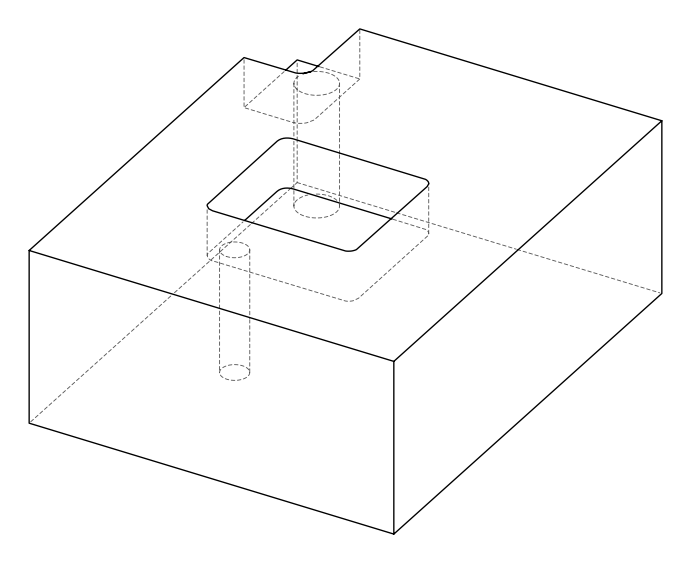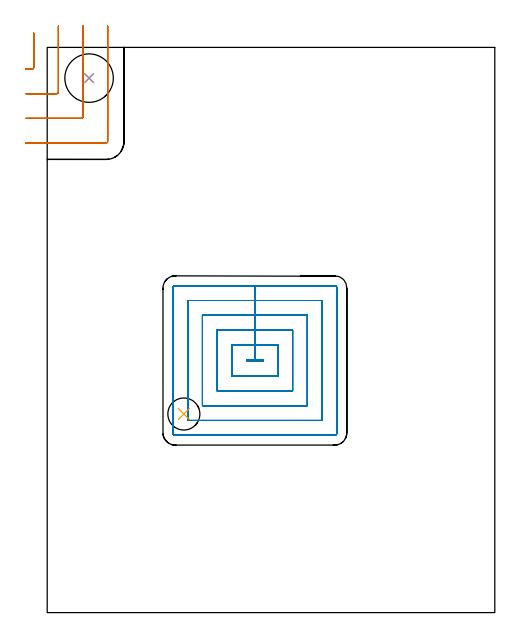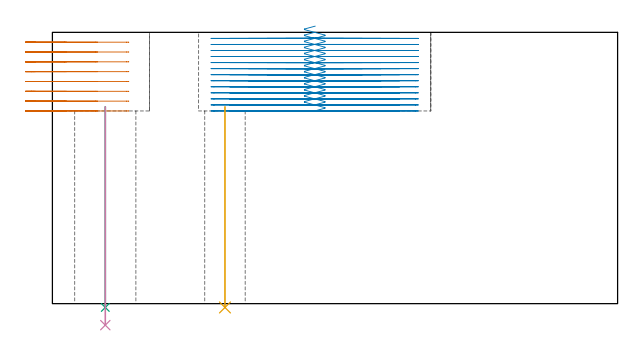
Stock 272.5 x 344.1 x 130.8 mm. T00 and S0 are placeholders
(PLAN: 5 operations, 4 tool changes, 40.6 min)
(1 MILL_CORNER_NOTCH_RECTANGULAR | CORNER_NOTCH_RECTANGULAR | UGT0201_094 | Follow Part, ap 5, ae 75% | 5.53 min | 119993 mm3)
(2 MILL_RECTANGULAR_POCKET | POCKET_RECTANGULAR_STRAIGHT | NXT0201_011 | Follow Part, ap 3, ae 75% | 33.86 min | 435123 mm3)
(3 INDEXABLE_INSERT_DRILL_THROUGH_HOLE_FROM_SOLID | STEP1HOLE | NXT0302_009 | 0.4 min | 26280 mm3)
(4 DRILL_TO_ENLARGE_THROUGH_HOLE | STEP1HOLE | UGT0301_394 | 0.43 min | 37172 mm3)
(5 INDEXABLE_INSERT_DRILL_THROUGH_HOLE_FROM_SOLID_1 | STEP1HOLE_1 | NXT0302_010 | 0.4 min | 27714 mm3)
(TOOL UGT0201_094 | End mill 20 mm | D20 FL38 Z4)
(TOOL NXT0201_011 | ENDMILL 12mm [2P460-1200-NA 1630] | D12 FL38 Z6)
(TOOL NXT0302_009 | Index. Insert Drill 19mm [880-D1900L25-05] | D19 PA176 FL95 Z2)
(TOOL UGT0301_394 | Twist Drill 29.5 mm | D29.5 PA118 FL165 Z2)
(TOOL NXT0302_010 | Index. Insert Drill 19.5mm [880-D1950L25-05] | D19.5 PA176 FL98 Z2)
(OP 1 MILL_CORNER_NOTCH_RECTANGULAR)
G17 G21 G94 G90
T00 M6
G54
G17 G0 G90 X-13. Y330.9 S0 M3
G43 Z140.8 H0
Z126.062
G94 G1 X-10. F250.
X-9.195 F500.
G3 X-8.2 Y331.895 R1.
G1 Y349.824
Y352.824 F250.
G0 Z140.8
X-13. Y315.9
Z126.062
G1 X-10.
X5.805 F500.
G3 X6.8 Y316.895 R1.
G1 Y354.1
Y357.1 F250.
G0 Z140.8
X-13. Y300.9
Z126.062
G1 X-10.
X20.804 F500.
G3 X21.8 Y301.896 R1.
G1 Y354.1
Y357.1 F250.
G0 Z140.8
X-13. Y285.9
Z126.062
G1 X-10.
X35.804 F500.
G3 X36.8 Y286.896 R1.
G1 Y354.1
Y357.1 F250.
G0 Z140.8
X-13. Y330.9
Z121.325
G1 X-10.
X-9.195 F500.
G3 X-8.2 Y331.895 R1.
G1 Y349.824
Y352.824 F250.
G0 Z140.8
X-13. Y315.9
Z121.325
G1 X-10.
X5.805 F500.
G3 X6.8 Y316.895 R1.
G1 Y354.1
Y357.1 F250.
G0 Z140.8
X-13. Y300.9
Z121.325
G1 X-10.
X20.804 F500.
G3 X21.8 Y301.896 R1.
G1 Y354.1
Y357.1 F250.
G0 Z140.8
X-13. Y285.9
Z121.325
G1 X-10.
X35.804 F500.
G3 X36.8 Y286.896 R1.
G1 Y354.1
Y357.1 F250.
G0 Z140.8
X-13. Y330.9
Z116.587
G1 X-10.
X-9.195 F500.
G3 X-8.2 Y331.895 R1.
G1 Y349.824
Y352.824 F250.
G0 Z140.8
X-13. Y315.9
Z116.587
G1 X-10.
X5.805 F500.
G3 X6.8 Y316.895 R1.
G1 Y354.1
Y357.1 F250.
G0 Z140.8
X-13. Y300.9
Z116.587
G1 X-10.
X20.804 F500.
G3 X21.8 Y301.896 R1.
G1 Y354.1
Y357.1 F250.
G0 Z140.8
X-13. Y285.9
Z116.587
G1 X-10.
X35.804 F500.
G3 X36.8 Y286.896 R1.
G1 Y354.1
Y357.1 F250.
G0 Z140.8
X-13. Y330.9
Z111.85
G1 X-10.
X-9.195 F500.
G3 X-8.2 Y331.895 R1.
G1 Y349.824
Y352.824 F250.
G0 Z140.8
X-13. Y315.9
Z111.85
G1 X-10.
X5.805 F500.
G3 X6.8 Y316.895 R1.
G1 Y354.1
Y357.1 F250.
G0 Z140.8
X-13. Y300.9
Z111.85
G1 X-10.
X20.804 F500.
G3 X21.8 Y301.896 R1.
G1 Y354.1
Y357.1 F250.
G0 Z140.8
X-13. Y285.9
Z111.85
G1 X-10.
X35.804 F500.
G3 X36.8 Y286.896 R1.
G1 Y354.1
Y357.1 F250.
G0 Z140.8
X-13. Y330.9
Z107.112
G1 X-10.
X-9.195 F500.
G3 X-8.2 Y331.895 R1.
G1 Y349.824
Y352.824 F250.
G0 Z140.8
X-13. Y315.9
Z107.112
G1 X-10.
X5.805 F500.
G3 X6.8 Y316.895 R1.
G1 Y354.1
Y357.1 F250.
G0 Z140.8
X-13. Y300.9
Z107.112
G1 X-10.
X20.804 F500.
G3 X21.8 Y301.896 R1.
G1 Y354.1
Y357.1 F250.
G0 Z140.8
X-13. Y285.9
Z107.112
G1 X-10.
X35.804 F500.
G3 X36.8 Y286.896 R1.
G1 Y354.1
Y357.1 F250.
G0 Z140.8
X-13. Y330.9
Z102.375
G1 X-10.
X-9.195 F500.
G3 X-8.2 Y331.895 R1.
G1 Y349.824
Y352.824 F250.
G0 Z140.8
X-13. Y315.9
Z102.375
G1 X-10.
X5.805 F500.
G3 X6.8 Y316.895 R1.
G1 Y354.1
Y357.1 F250.
G0 Z140.8
X-13. Y300.9
Z102.375
G1 X-10.
X20.804 F500.
G3 X21.8 Y301.896 R1.
G1 Y354.1
Y357.1 F250.
G0 Z140.8
X-13. Y285.9
Z102.375
G1 X-10.
X35.804 F500.
G3 X36.8 Y286.896 R1.
G1 Y354.1
Y357.1 F250.
G0 Z140.8
X-13. Y330.9
Z97.637
G1 X-10.
X-9.195 F500.
G3 X-8.2 Y331.895 R1.
G1 Y349.824
Y352.824 F250.
G0 Z140.8
X-13. Y315.9
Z97.637
G1 X-10.
X5.805 F500.
G3 X6.8 Y316.895 R1.
G1 Y354.1
Y357.1 F250.
G0 Z140.8
X-13. Y300.9
Z97.637
G1 X-10.
X20.804 F500.
G3 X21.8 Y301.896 R1.
G1 Y354.1
Y357.1 F250.
G0 Z140.8
X-13. Y285.9
Z97.637
G1 X-10.
X35.804 F500.
G3 X36.8 Y286.896 R1.
G1 Y354.1
Y357.1 F250.
G0 Z140.8
X-13. Y330.9
Z92.9
G1 X-10.
X-9.195 F500.
G3 X-8.2 Y331.895 R1.
G1 Y349.824
Y352.824 F250.
G0 Z140.8
X-13. Y315.9
Z92.9
G1 X-10.
X5.805 F500.
G3 X6.8 Y316.895 R1.
G1 Y354.1
Y357.1 F250.
G0 Z140.8
X-13. Y300.9
Z92.9
G1 X-10.
X20.804 F500.
G3 X21.8 Y301.896 R1.
G1 Y354.1
Y357.1 F250.
G0 Z140.8
X-13. Y285.9
Z92.9
G1 X-10.
X35.804 F500.
G3 X36.8 Y286.896 R1.
G1 Y354.1
Y357.1 F250.
G0 Z140.8
M5
M2
(OP 2 MILL_RECTANGULAR_POCKET)
G17 G21 G94 G90
T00 M6
G54
G17 G0 G90 X126.726 Y154. S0 M3
G43 Z140.8 H1
Z133.8
G94 G1 X121.5 Z132.399 F250.
Y153. Z132.132
X131.4 Z129.479
Y154. Z129.211
X126.45 Z127.885
X121.5 F500.
Y153.
X131.4
Y154.
X126.45
Y163.
X112.5
Y144.
X140.4
Y163.
X126.45
Y172.
X103.5
Y135.
X149.4
Y172.
X126.45
Y181.
X94.5
Y126.
X158.4
Y181.
X126.45
Y190.
X85.5
Y117.
X167.4
Y190.
X126.45
Y199.
X77.9
G3 X76.5 Y197.6 R1.4
G1 Y109.4
G3 X77.9 Y108. R1.4
G1 X175.
G3 X176.4 Y109.4 R1.4
G1 Y197.6
G3 X175. Y199. R1.4
G1 X126.45
X125.45
G0 X126.726 Y154. Z130.885
G1 X121.5 Z129.484 F250.
Y153. Z129.216
X131.4 Z126.563
Y154. Z126.295
X126.45 Z124.969
X121.5 F500.
Y153.
X131.4
Y154.
X126.45
Y163.
X112.5
Y144.
X140.4
Y163.
X126.45
Y172.
X103.5
Y135.
X149.4
Y172.
X126.45
Y181.
X94.5
Y126.
X158.4
Y181.
X126.45
Y190.
X85.5
Y117.
X167.4
Y190.
X126.45
Y199.
X77.9
G3 X76.5 Y197.6 R1.4
G1 Y109.4
G3 X77.9 Y108. R1.4
G1 X175.
G3 X176.4 Y109.4 R1.4
G1 Y197.6
G3 X175. Y199. R1.4
G1 X126.45
X125.45
G0 X126.726 Y154. Z127.969
G1 X121.5 Z126.569 F250.
Y153. Z126.301
X131.4 Z123.648
Y154. Z123.38
X126.45 Z122.054
X121.5 F500.
Y153.
X131.4
Y154.
X126.45
Y163.
X112.5
Y144.
X140.4
Y163.
X126.45
Y172.
X103.5
Y135.
X149.4
Y172.
X126.45
Y181.
X94.5
Y126.
X158.4
Y181.
X126.45
Y190.
X85.5
Y117.
X167.4
Y190.
X126.45
Y199.
X77.9
G3 X76.5 Y197.6 R1.4
G1 Y109.4
G3 X77.9 Y108. R1.4
G1 X175.
G3 X176.4 Y109.4 R1.4
G1 Y197.6
G3 X175. Y199. R1.4
G1 X126.45
X125.45
G0 X126.726 Y154. Z125.054
G1 X121.5 Z123.653 F250.
Y153. Z123.385
X131.4 Z120.733
Y154. Z120.465
X126.45 Z119.138
X121.5 F500.
Y153.
X131.4
Y154.
X126.45
Y163.
X112.5
Y144.
X140.4
Y163.
X126.45
Y172.
X103.5
Y135.
X149.4
Y172.
X126.45
Y181.
X94.5
Y126.
X158.4
Y181.
X126.45
Y190.
X85.5
Y117.
X167.4
Y190.
X126.45
Y199.
X77.9
G3 X76.5 Y197.6 R1.4
G1 Y109.4
G3 X77.9 Y108. R1.4
G1 X175.
G3 X176.4 Y109.4 R1.4
G1 Y197.6
G3 X175. Y199. R1.4
G1 X126.45
X125.45
G0 X126.726 Y154. Z122.138
G1 X121.5 Z120.738 F250.
Y153. Z120.47
X131.4 Z117.817
Y154. Z117.549
X126.45 Z116.223
X121.5 F500.
Y153.
X131.4
Y154.
X126.45
Y163.
X112.5
Y144.
X140.4
Y163.
X126.45
Y172.
X103.5
Y135.
X149.4
Y172.
X126.45
Y181.
X94.5
Y126.
X158.4
Y181.
X126.45
Y190.
X85.5
Y117.
X167.4
Y190.
X126.45
Y199.
X77.9
G3 X76.5 Y197.6 R1.4
G1 Y109.4
G3 X77.9 Y108. R1.4
G1 X175.
G3 X176.4 Y109.4 R1.4
G1 Y197.6
G3 X175. Y199. R1.4
G1 X126.45
X125.45
G0 X126.726 Y154. Z119.223
G1 X121.5 Z117.823 F250.
Y153. Z117.555
X131.4 Z114.902
Y154. Z114.634
X126.45 Z113.308
X121.5 F500.
Y153.
X131.4
Y154.
X126.45
Y163.
X112.5
Y144.
X140.4
Y163.
X126.45
Y172.
X103.5
Y135.
X149.4
Y172.
X126.45
Y181.
X94.5
Y126.
X158.4
Y181.
X126.45
Y190.
X85.5
Y117.
X167.4
Y190.
X126.45
Y199.
X77.9
G3 X76.5 Y197.6 R1.4
G1 Y109.4
G3 X77.9 Y108. R1.4
G1 X175.
G3 X176.4 Y109.4 R1.4
G1 Y197.6
G3 X175. Y199. R1.4
G1 X126.45
X125.45
G0 X126.726 Y154. Z116.308
G1 X121.5 Z114.907 F250.
Y153. Z114.639
X131.4 Z111.987
Y154. Z111.719
X126.45 Z110.392
X121.5 F500.
Y153.
X131.4
Y154.
X126.45
Y163.
X112.5
Y144.
X140.4
Y163.
X126.45
Y172.
X103.5
Y135.
X149.4
Y172.
X126.45
Y181.
X94.5
Y126.
X158.4
Y181.
X126.45
Y190.
X85.5
Y117.
X167.4
Y190.
X126.45
Y199.
X77.9
G3 X76.5 Y197.6 R1.4
G1 Y109.4
G3 X77.9 Y108. R1.4
G1 X175.
G3 X176.4 Y109.4 R1.4
G1 Y197.6
G3 X175. Y199. R1.4
G1 X126.45
X125.45
G0 X126.726 Y154. Z113.392
G1 X121.5 Z111.992 F250.
Y153. Z111.724
X131.4 Z109.071
Y154. Z108.803
X126.45 Z107.477
X121.5 F500.
Y153.
X131.4
Y154.
X126.45
Y163.
X112.5
Y144.
X140.4
Y163.
X126.45
Y172.
X103.5
Y135.
X149.4
Y172.
X126.45
Y181.
X94.5
Y126.
X158.4
Y181.
X126.45
Y190.
X85.5
Y117.
X167.4
Y190.
X126.45
Y199.
X77.9
G3 X76.5 Y197.6 R1.4
G1 Y109.4
G3 X77.9 Y108. R1.4
G1 X175.
G3 X176.4 Y109.4 R1.4
G1 Y197.6
G3 X175. Y199. R1.4
G1 X126.45
X125.45
G0 X126.726 Y154. Z110.477
G1 X121.5 Z109.076 F250.
Y153. Z108.809
X131.4 Z106.156
Y154. Z105.888
X126.45 Z104.562
X121.5 F500.
Y153.
X131.4
Y154.
X126.45
Y163.
X112.5
Y144.
X140.4
Y163.
X126.45
Y172.
X103.5
Y135.
X149.4
Y172.
X126.45
Y181.
X94.5
Y126.
X158.4
Y181.
X126.45
Y190.
X85.5
Y117.
X167.4
Y190.
X126.45
Y199.
X77.9
G3 X76.5 Y197.6 R1.4
G1 Y109.4
G3 X77.9 Y108. R1.4
G1 X175.
G3 X176.4 Y109.4 R1.4
G1 Y197.6
G3 X175. Y199. R1.4
G1 X126.45
X125.45
G0 X126.726 Y154. Z107.562
G1 X121.5 Z106.161 F250.
Y153. Z105.893
X131.4 Z103.24
Y154. Z102.972
X126.45 Z101.646
X121.5 F500.
Y153.
X131.4
Y154.
X126.45
Y163.
X112.5
Y144.
X140.4
Y163.
X126.45
Y172.
X103.5
Y135.
X149.4
Y172.
X126.45
Y181.
X94.5
Y126.
X158.4
Y181.
X126.45
Y190.
X85.5
Y117.
X167.4
Y190.
X126.45
Y199.
X77.9
G3 X76.5 Y197.6 R1.4
G1 Y109.4
G3 X77.9 Y108. R1.4
G1 X175.
G3 X176.4 Y109.4 R1.4
G1 Y197.6
G3 X175. Y199. R1.4
G1 X126.45
X125.45
G0 X126.726 Y154. Z104.646
G1 X121.5 Z103.246 F250.
Y153. Z102.978
X131.4 Z100.325
Y154. Z100.057
X126.45 Z98.731
X121.5 F500.
Y153.
X131.4
Y154.
X126.45
Y163.
X112.5
Y144.
X140.4
Y163.
X126.45
Y172.
X103.5
Y135.
X149.4
Y172.
X126.45
Y181.
X94.5
Y126.
X158.4
Y181.
X126.45
Y190.
X85.5
Y117.
X167.4
Y190.
X126.45
Y199.
X77.9
G3 X76.5 Y197.6 R1.4
G1 Y109.4
G3 X77.9 Y108. R1.4
G1 X175.
G3 X176.4 Y109.4 R1.4
G1 Y197.6
G3 X175. Y199. R1.4
G1 X126.45
X125.45
G0 X126.726 Y154. Z101.731
G1 X121.5 Z100.33 F250.
Y153. Z100.062
X131.4 Z97.41
Y154. Z97.142
X126.45 Z95.815
X121.5 F500.
Y153.
X131.4
Y154.
X126.45
Y163.
X112.5
Y144.
X140.4
Y163.
X126.45
Y172.
X103.5
Y135.
X149.4
Y172.
X126.45
Y181.
X94.5
Y126.
X158.4
Y181.
X126.45
Y190.
X85.5
Y117.
X167.4
Y190.
X126.45
Y199.
X77.9
G3 X76.5 Y197.6 R1.4
G1 Y109.4
G3 X77.9 Y108. R1.4
G1 X175.
G3 X176.4 Y109.4 R1.4
G1 Y197.6
G3 X175. Y199. R1.4
G1 X126.45
X125.45
G0 X126.726 Y154. Z98.815
G1 X121.5 Z97.415 F250.
Y153. Z97.147
X131.4 Z94.494
Y154. Z94.226
X126.45 Z92.9
X121.5 F500.
Y153.
X131.4
Y154.
X126.45
Y163.
X112.5
Y144.
X140.4
Y163.
X126.45
Y172.
X103.5
Y135.
X149.4
Y172.
X126.45
Y181.
X94.5
Y126.
X158.4
Y181.
X126.45
Y190.
X85.5
Y117.
X167.4
Y190.
X126.45
Y199.
X77.9
G3 X76.5 Y197.6 R1.4
G1 Y109.4
G3 X77.9 Y108. R1.4
G1 X175.
G3 X176.4 Y109.4 R1.4
G1 Y197.6
G3 X175. Y199. R1.4
G1 X126.45
X125.45
G0 Z140.8
M5
M2
(OP 3 INDEXABLE_INSERT_DRILL_THROUGH_HOLE_FROM_SOLID)
G17 G21 G94 G90
T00 M6
G54
G17 G0 G90 X25.5 Y325.4 S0 M3
G43 Z140.8 H1
G94 G81 G98 Z-1.832 F250. R94.9
G80
M5
M2
(OP 4 DRILL_TO_ENLARGE_THROUGH_HOLE)
G17 G21 G94 G90
T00 M6
G54
G17 G0 G90 X25.5 Y325.4 S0 M3
G43 Z140.8 H0
G94 G73 G98 Z-10.363 F250. Q25.816 R94.9
G80
M5
M2
(OP 5 INDEXABLE_INSERT_DRILL_THROUGH_HOLE_FROM_SOLID_1)
G17 G21 G94 G90
T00 M6
G54
G17 G0 G90 X83.2 Y120.9 S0 M3
G43 Z140.8 H1
G94 G81 G98 Z-1.84 F250. R94.9
G80
M5
M2
